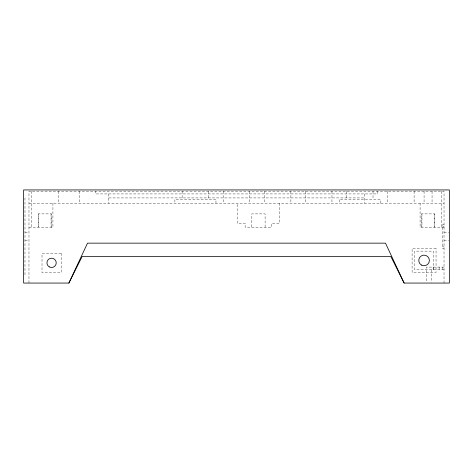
<?xml version="1.0" encoding="UTF-8"?>
<svg xmlns="http://www.w3.org/2000/svg" width="473" height="473" viewBox="0 0 473 473"><rect width="100%" height="100%" fill="white"/><g stroke="black" fill="none" stroke-linecap="round" stroke-linejoin="round"><path stroke-width="0.35" stroke-dasharray="2.37 1.77" d="M108.79 197.921L364.21 197.921M28.971 203.242L444.029 203.242M444.029 224.527L442.698 224.527L442.698 248.473L444.029 248.473M442.698 226.656L444.029 226.656M28.971 227.188L52.917 227.188L52.917 203.242M444.029 227.188L420.083 227.188L420.083 203.242M24.98 232.509L28.971 232.509M444.029 232.509L448.688 232.509M24.98 240.491L28.971 240.491M444.029 240.491L448.688 240.491M442.698 246.344L444.029 246.344M444.029 267.097L426.469 267.097L426.469 282.334M444.029 269.758L414.762 269.758L414.762 251.133L433.386 251.133L433.386 269.758M444.029 283.061L444.029 191.269L28.971 191.269L28.971 283.061M442.687 267.097L442.687 269.758M441.368 191.269L441.368 227.188M439.145 267.097L439.145 269.758M434.717 227.188L434.717 213.885L421.413 213.885L421.413 227.188M434.184 213.885L434.184 227.188M433.132 267.097L433.132 269.758M432.056 191.269L432.056 203.242M431.79 269.758L431.79 282.322M424.074 191.269L424.074 203.242M421.946 213.885L421.946 227.188M414.1 191.269L414.1 203.242M387.493 191.269L387.493 203.242M380.257 203.242L380.257 199.251L339.182 199.251L339.182 203.242M377.513 191.269L377.513 193.93L95.487 193.93L95.487 191.269M373.026 191.269L373.026 199.251M364.21 193.93L364.21 203.242M346.419 191.269L346.419 199.251M331.951 191.269L331.951 203.242M305.345 191.269L305.345 203.242M290.877 191.269L290.877 203.242M279.732 203.242L279.732 223.197L271.75 223.197L271.75 227.188L245.144 227.188L245.144 223.197L237.162 223.197L237.162 203.242M265.105 227.188L265.105 213.885L251.796 213.885L251.796 227.188M264.271 191.269L264.271 203.242M249.803 191.269L249.803 203.242M223.197 191.269L223.197 203.242M215.966 203.242L215.966 199.251L174.886 199.251L174.886 203.242M208.729 191.269L208.729 199.251M182.123 191.269L182.123 199.251M108.79 193.93L108.79 203.242M79.523 191.269L79.523 203.242M58.238 191.269L58.238 203.242M51.587 227.188L51.587 213.885L38.283 213.885L38.283 227.188M51.054 213.885L51.054 227.188M38.816 213.885L38.816 227.188M31.632 191.269L31.632 227.188M24.98 197.921L24.98 275.079M436.047 248.473L412.101 248.473L412.101 272.418L436.047 272.418L436.047 248.473M61.165 253.528L42.008 253.528L42.008 272.685L61.165 272.685L61.165 253.528"/><path stroke-width="0.71" d="M68.881 283.061L87.505 243.152L385.495 243.152L404.119 283.061L449.35 283.061L449.35 189.939L23.65 189.939L23.65 283.061L68.881 283.061L82.184 256.455L390.816 256.455L404.119 283.061M421.413 265.051A5.321 5.321 0 0 0 429.395 260.446A5.321 5.321 0 0 0 421.413 255.84A5.321 5.321 0 0 0 421.413 265.051M49.257 266.873A4.659 4.659 0 0 0 56.246 262.84A4.659 4.659 0 0 0 49.257 258.808A4.659 4.659 0 0 0 49.257 266.873"/></g></svg>
